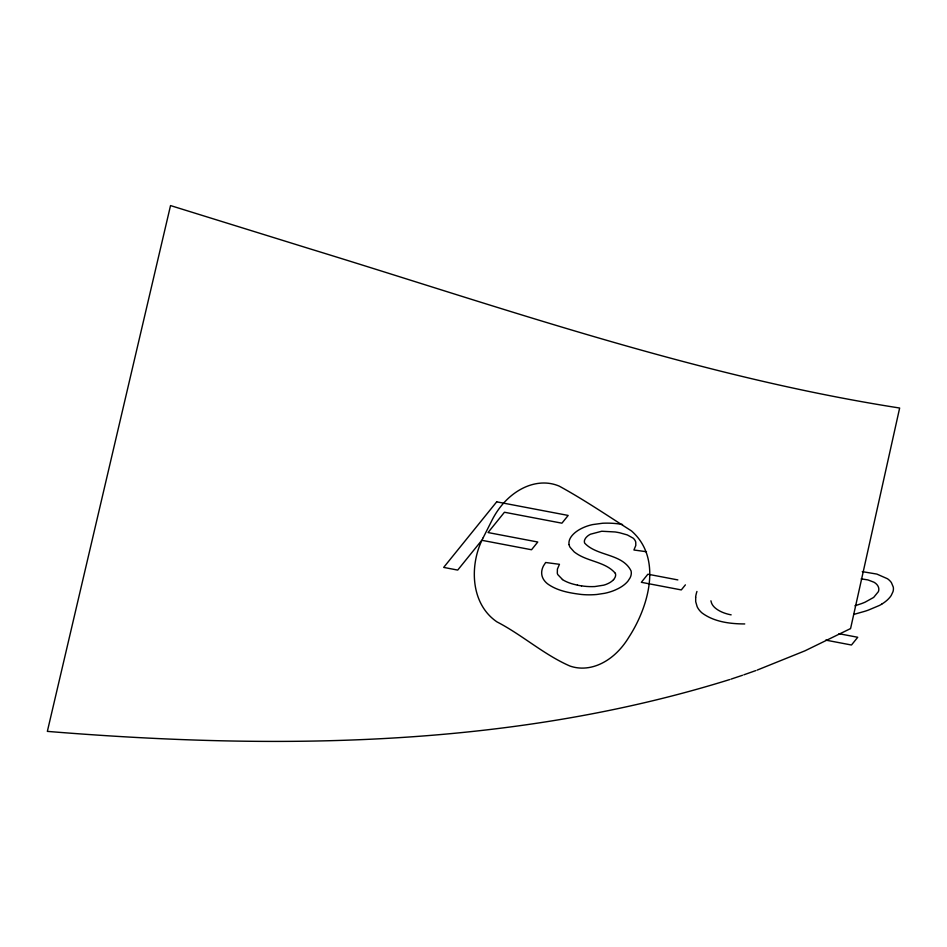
<?xml version="1.0" encoding="UTF-8"?>
<svg xmlns="http://www.w3.org/2000/svg" width="947" height="947" viewBox="0 0 947 947"><rect width="100%" height="100%" fill="white"/><g stroke="black" fill="none" stroke-linecap="round" stroke-linejoin="round"><path stroke-width="1.42" d="M695.69 597.249L695.702 601.7L697.17 606.743A45.432 25.605 -8 0 0 701.916 612.863C714.014 621.919 730.03 623.895 744.744 623.943M850.584 628.548L899.65 408.027C697.738 376.515 503.911 308.248 309.255 248.623L170.531 205.582L47.35 731.38C275.139 749.906 509.735 748.094 729.711 679.555M483.171 537.73C469.321 564.317 470.162 603.653 496.962 621.883C522.152 634.881 543.85 654.649 569.893 666.013C572.864 667.055 575.965 667.718 579.102 667.978C585.53 668.523 592.041 667.375 598.019 664.995C611.182 659.739 621.646 649.18 628.879 637.189C648.328 607.264 662.9 558.422 631.448 530.9C607.678 515.76 584.039 499.696 559.239 486.131C555.782 484.651 552.101 483.68 548.36 483.254C540.962 482.414 533.41 483.728 526.532 486.533C511.297 492.807 499.436 505.58 492.073 520.104L483.219 537.636M685.391 584.867L681.307 589.922L641.332 582.31L647.878 574.213L677.851 579.919M850.323 628.69L804.903 650.849L757.127 670.109M755.777 670.594L743.845 674.82M742.543 675.27L730.977 679.141M854.94 605.784L861.379 603.653A49.646 27.984 -8 0 0 865.156 602.15L873.667 597.415L878.366 591.674A18.976 10.689 -8 0 0 878.615 587.696L878.212 586.595A22.373 12.607 -8 0 0 877.597 585.495A20.491 11.542 -8 0 0 873.939 582.204L867.961 579.931L861.202 578.842M853.803 614.414L864.647 611.348A81.229 45.776 -8 0 0 868.162 610.188L879.503 605.417A36.921 20.81 -8 0 0 881.681 604.174M862.291 571.645L876.863 574.083L887.481 578.747A31.819 17.934 -8 0 1 891.435 582.689L893.281 587.093A30.032 16.928 -8 0 1 892.997 591.662L891.234 595.426A37.395 21.071 -8 0 1 889.837 597.356A36.093 20.337 -8 0 1 881.669 604.174M646.481 551.734L633.922 549.994L635.804 545.46L635.745 542.134A20.479 11.542 -8 0 0 634.608 539.754A19.828 11.175 -8 0 0 633.129 538.145L627.34 534.937L619.776 532.806A69.818 39.336 -8 0 0 615.171 531.965L601.759 531.243L590.466 534.215A14.465 8.144 -8 0 0 587.365 536.262L586.394 537.209A16.809 9.47 -8 0 0 585.329 538.594L584.678 539.873A13.14 7.41 -8 0 0 584.701 543.152C597.024 556.422 622.463 553.391 631.081 570.946A28.765 16.206 -8 0 1 630.086 577.848L627.956 581.115A32.198 18.147 -8 0 1 618.202 588.608L615.136 590.052A33.654 18.964 -8 0 1 604.671 593.307L596.788 594.491A50.57 28.505 -8 0 1 581.399 594.467C569.668 593 557.227 590.892 547.473 583.766A37.537 21.154 -8 0 1 542.122 576.178A39.691 22.361 -8 0 1 543.531 565.797L545.65 562.506L559.464 564.305L557.404 569.088L557.31 573.219A20.68 11.648 -8 0 0 557.807 574.628L562.506 579.505M581.529 585.897L580.535 585.731A58.442 32.932 -8 0 1 577.421 585.163M622.546 524.508L621.208 524.283A55.885 31.5 -8 0 0 602.635 523.241L592.704 524.579A29.274 16.501 -8 0 0 584.027 527.301L582.085 528.189A30.517 17.2 -8 0 0 571.1 536.842A27.427 15.46 -8 0 0 569.04 544.608M838.959 633.709L857.733 637.272L851.471 645.014L825.737 640.113M615.325 573.314C605.701 561.82 588.051 561.713 576.048 553.237A44.58 25.119 -8 0 1 574.154 551.864L570.058 547.271A26.682 15.034 -8 0 1 569.1 544.596M710.913 600.812L711.552 603.073A30.991 17.46 -8 0 0 715.636 608.329A39.253 22.112 -8 0 0 729.936 614.615A43.574 24.563 -8 0 0 731.143 614.84M615.361 573.302A15.543 8.76 -8 0 1 614.425 578.487A18.502 10.429 -8 0 1 613.538 579.635M613.573 579.635A17.271 9.73 -8 0 1 606.944 584.039L606.317 584.299A17.224 9.707 -8 0 1 603.641 585.187L594.811 586.56A41.289 23.273 -8 0 1 581.565 585.85M577.469 585.104A44.675 25.178 -8 0 1 562.388 579.564M695.607 597.261A81.241 45.787 -8 0 1 696.945 591.461M496.69 501.839L443.681 567.407L457.709 570.082L481.786 540.287L531.527 549.757L537.778 542.015L488.036 532.545L504.455 512.244L561.926 523.182L568.176 515.44L496.69 501.839"/></g></svg>
